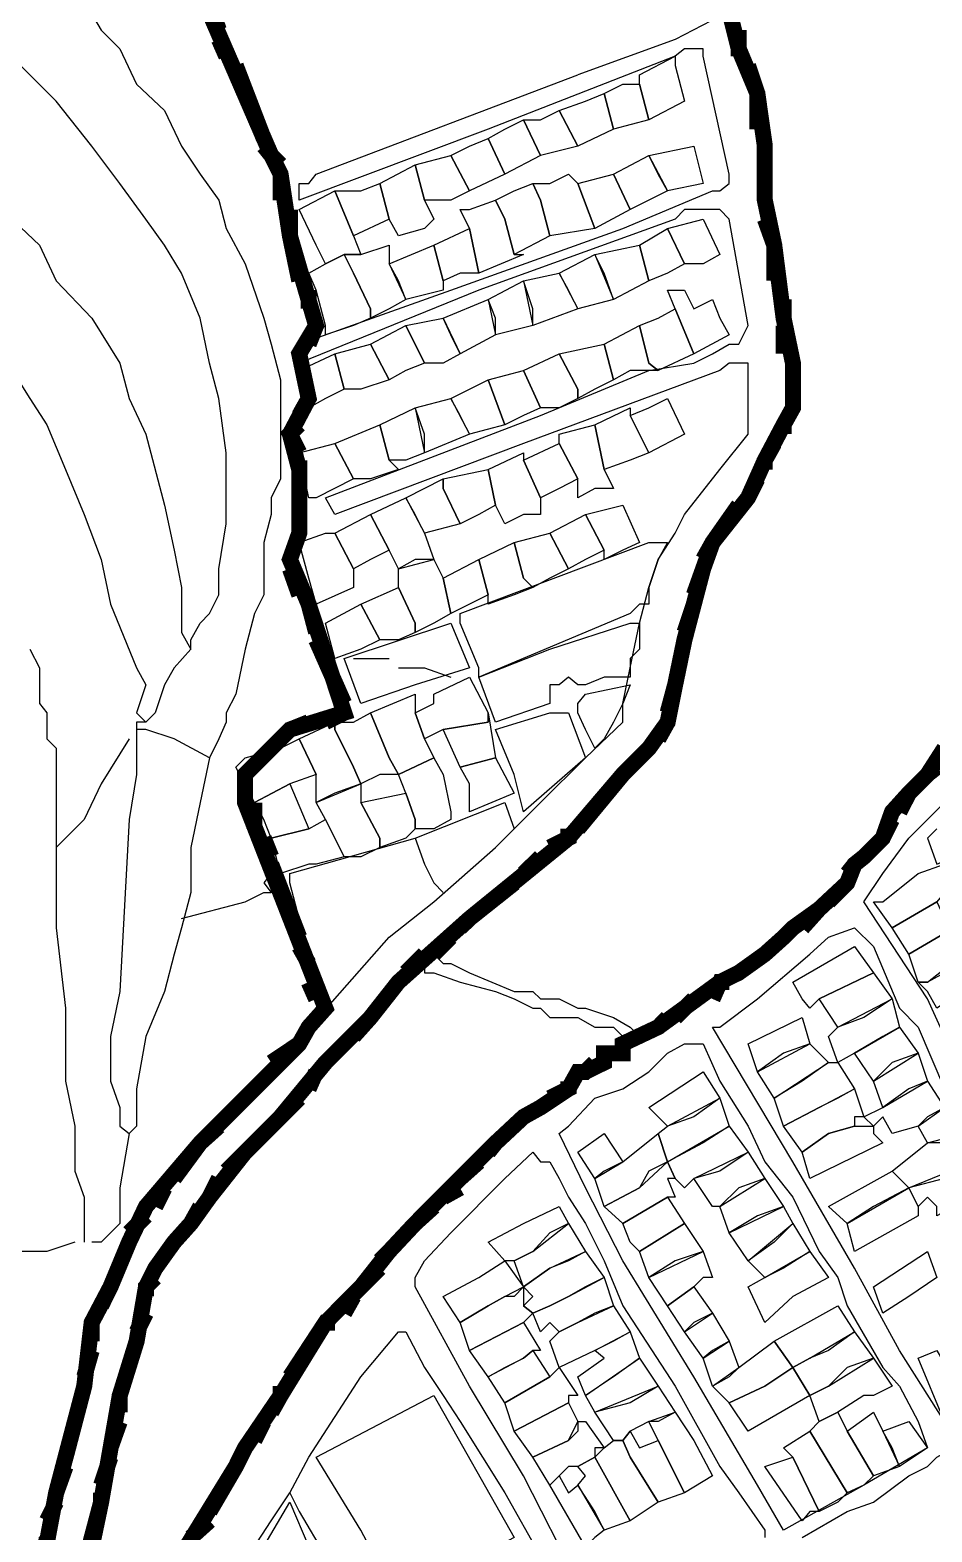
# Model space of a CAD drawing. Header units: millimetres. Extents: x -3588 to 75209, y -3737 to 38254.
# Drawn here: x 18329.5 to 18465.6, y 32848.8 to 33075.4 of the extents above; entities that cross this region are included whole.
import ezdxf

# ---------------------------------------------------------------- set-up
doc = ezdxf.new("R2010")
doc.units = ezdxf.units.MM
doc.layers.add('P', color=253, linetype='Continuous')

msp = doc.modelspace()

# ---------------------------------------------------------------- linework, layer by layer
at = {"layer": 'P'}
for points, const_width in [([(18330.873, 32841.151), (18333.401, 32854.69), (18337.642, 32870.789), (18338.762, 32880.376), (18341.595, 32885.753), (18344.412, 32892.522), (18346.956, 32897.884), (18355.15, 32907.486), (18365.873, 32918.208), (18370.098, 32922.449), (18371.522, 32924.978), (18374.051, 32927.811), (18361.92, 32958.858), (18361.92, 32963.099), (18368.689, 32969.868), (18376.883, 32972.413), (18371.522, 32988.785), (18368.689, 32995.554), (18370.098, 32999.507), (18370.098, 33009.11), (18368.689, 33014.471), (18371.522, 33019.832), (18370.098, 33026.602), (18372.642, 33030.843), (18368.689, 33044.398), (18367.281, 33053.712), (18365.873, 33056.529), (18351.197, 33090.408)], 2.417), ([(18330.873, 32841.151), (18333.401, 32854.69), (18337.642, 32870.789), (18338.762, 32880.376), (18341.595, 32885.753), (18344.412, 32892.522), (18346.956, 32897.884), (18355.15, 32907.486), (18365.873, 32918.208), (18370.098, 32922.449), (18371.522, 32924.978), (18374.051, 32927.811), (18361.92, 32958.858), (18361.92, 32963.099), (18368.689, 32969.868), (18376.883, 32972.413), (18371.522, 32988.785), (18368.689, 32995.554), (18370.098, 32999.507), (18370.098, 33009.11), (18368.689, 33014.471), (18371.522, 33019.832), (18370.098, 33026.602), (18372.642, 33030.843), (18368.689, 33044.398), (18367.281, 33053.712), (18365.873, 33056.529), (18351.197, 33090.408)], 1.2), ([(18435.025, 33078.262), (18436.449, 33072.612), (18439.266, 33065.843), (18440.386, 33057.937), (18440.386, 33049.759), (18441.81, 33042.973), (18443.219, 33031.963), (18444.627, 33025.193), (18444.627, 33021.24), (18444.627, 33018.424), (18443.219, 33015.879), (18440.386, 33010.518), (18437.857, 33004.869), (18432.496, 32998.099), (18431.072, 32994.146), (18429.663, 32988.785), (18428.255, 32983.424), (18426.847, 32976.638), (18425.711, 32970.989), (18422.894, 32967.052), (18418.941, 32963.099), (18410.747, 32953.497), (18395.8, 32941.35), (18385.061, 32931.764), (18380.836, 32926.402), (18374.051, 32919.617), (18367.281, 32911.439), (18361.92, 32906.078), (18356.559, 32899.292), (18353.726, 32895.339), (18351.197, 32892.522), (18348.365, 32888.57), (18346.956, 32885.753), (18345.548, 32877.559), (18343.003, 32869.365), (18340.187, 32853.281), (18337.642, 32841.151)], 2.417), ([(18357.967, 33075.445), (18356.559, 33079.398)], 2.417), ([(18435.025, 33078.262), (18436.449, 33072.612), (18439.266, 33065.843), (18440.386, 33057.937), (18440.386, 33049.759), (18441.81, 33042.973), (18443.219, 33031.963), (18444.627, 33025.193), (18444.627, 33021.24), (18444.627, 33018.424), (18443.219, 33015.879), (18440.386, 33010.518), (18437.857, 33004.869), (18432.496, 32998.099), (18431.072, 32994.146), (18429.663, 32988.785), (18428.255, 32983.424), (18426.847, 32976.638), (18425.711, 32970.989), (18422.894, 32967.052), (18418.941, 32963.099), (18410.747, 32953.497), (18395.8, 32941.35), (18385.061, 32931.764), (18380.836, 32926.402), (18374.051, 32919.617), (18367.281, 32911.439), (18361.92, 32906.078), (18356.559, 32899.292), (18353.726, 32895.339), (18351.197, 32892.522), (18348.365, 32888.57), (18346.956, 32885.753), (18345.548, 32877.559), (18343.003, 32869.365), (18340.187, 32853.281), (18337.642, 32841.151)], 1.2), ([(18359.087, 33071.492), (18357.967, 33074.037)], 2.417), ([(18436.449, 33075.445), (18436.449, 33072.612), (18436.449, 33071.492)], 2.417), ([(18364.736, 33059.073), (18360.511, 33070.084)], 2.417), ([(18437.857, 33070.084), (18439.266, 33065.843), (18439.266, 33060.481)], 2.417), ([(18367.281, 33055.12), (18365.873, 33056.529), (18364.736, 33057.937)], 2.417), ([(18440.386, 33057.937), (18440.386, 33055.12)], 2.417), ([(18367.281, 33049.759), (18367.281, 33053.712)], 2.417), ([(18440.386, 33052.288), (18440.386, 33049.759)], 2.417), ([(18370.098, 33037.612), (18368.689, 33044.398), (18368.689, 33048.351)], 2.417), ([(18440.386, 33046.926), (18441.81, 33042.973), (18441.81, 33037.612)], 2.417), ([(18371.522, 33033.387), (18371.522, 33036.204)], 2.417), ([(18443.219, 33034.795), (18443.219, 33031.963)], 2.417), ([(18371.522, 33028.026), (18372.642, 33030.843)], 2.417), ([(18443.219, 33030.843), (18443.219, 33026.602)], 2.417), ([(18370.098, 33017.287), (18371.522, 33019.832), (18370.098, 33026.602)], 2.417), ([(18444.627, 33025.193), (18444.627, 33021.24), (18444.627, 33018.424), (18443.219, 33015.879), (18443.219, 33014.471)], 2.417), ([(18370.098, 33011.638), (18368.689, 33014.471), (18370.098, 33015.879)], 2.417), ([(18441.81, 33013.062), (18440.386, 33010.518), (18440.386, 33009.11)], 2.417), ([(18370.098, 33007.701), (18370.098, 33009.11), (18370.098, 33010.518)], 2.417), ([(18439.266, 33007.701), (18437.857, 33004.869)], 2.417), ([(18368.689, 32995.554), (18370.098, 32999.507), (18370.098, 33004.869)], 2.417), ([(18436.449, 33003.748), (18432.496, 32998.099), (18431.072, 32995.554)], 2.417), ([(18370.098, 32990.193), (18368.689, 32994.146)], 2.417), ([(18431.072, 32994.146), (18429.663, 32990.193)], 2.417), ([(18372.642, 32984.544), (18371.522, 32988.785)], 2.417), ([(18429.663, 32988.785), (18428.255, 32984.544)], 2.417), ([(18376.883, 32973.821), (18372.642, 32983.424)], 2.417), ([(18428.255, 32983.424), (18426.847, 32976.638), (18425.711, 32972.413)], 2.417), ([(18374.051, 32970.989), (18376.883, 32972.413)], 2.417), ([(18368.689, 32969.868), (18371.522, 32970.989)], 2.417), ([(18425.711, 32970.989), (18424.302, 32968.46)], 2.417), ([(18361.92, 32960.266), (18361.92, 32963.099), (18367.281, 32968.46)], 2.417), ([(18349.773, 32841.151), (18360.511, 32858.643), (18361.92, 32861.475), (18367.281, 32869.365), (18374.051, 32880.376), (18379.412, 32885.753), (18383.653, 32891.114), (18387.606, 32895.339), (18394.375, 32902.125), (18399.737, 32907.486), (18403.978, 32911.439), (18406.522, 32912.847), (18410.747, 32915.664), (18412.171, 32918.208), (18413.292, 32918.208), (18416.124, 32919.617), (18416.124, 32921.025), (18418.941, 32921.025), (18418.941, 32922.449), (18424.302, 32924.978), (18433.616, 32931.764), (18436.449, 32933.172), (18440.386, 32935.989), (18443.219, 32938.533), (18444.627, 32939.941), (18448.58, 32942.774), (18452.821, 32946.727), (18453.941, 32949.544), (18455.349, 32950.664), (18458.182, 32953.497), (18459.59, 32957.45), (18462.135, 32960.266), (18463.543, 32961.675), (18464.952, 32963.099), (18467.496, 32967.052)], 2.417), ([(18349.773, 32841.151), (18360.511, 32858.643), (18361.92, 32861.475), (18367.281, 32869.365), (18374.051, 32880.376), (18379.412, 32885.753), (18383.653, 32891.114), (18387.606, 32895.339), (18394.375, 32902.125), (18399.737, 32907.486), (18403.978, 32911.439), (18406.522, 32912.847), (18410.747, 32915.664), (18412.171, 32918.208), (18413.292, 32918.208), (18416.124, 32919.617), (18416.124, 32921.025), (18418.941, 32921.025), (18418.941, 32922.449), (18424.302, 32924.978), (18433.616, 32931.764), (18436.449, 32933.172), (18440.386, 32935.989), (18443.219, 32938.533), (18444.627, 32939.941), (18448.58, 32942.774), (18452.821, 32946.727), (18453.941, 32949.544), (18455.349, 32950.664), (18458.182, 32953.497), (18459.59, 32957.45), (18462.135, 32960.266), (18463.543, 32961.675), (18464.952, 32963.099), (18467.496, 32967.052)], 1.2), ([(18422.894, 32967.052), (18420.061, 32964.219)], 2.417), ([(18418.941, 32963.099), (18412.171, 32954.905)], 2.417), ([(18463.543, 32961.675), (18464.952, 32963.099), (18466.36, 32964.219)], 2.417), ([(18363.328, 32954.905), (18363.328, 32958.858)], 2.417), ([(18460.711, 32957.45), (18462.135, 32960.266)], 2.417), ([(18452.821, 32948.135), (18453.941, 32949.544), (18455.349, 32950.664), (18458.182, 32953.497), (18459.59, 32956.313)], 2.417), ([(18410.747, 32954.905), (18410.747, 32953.497), (18407.93, 32952.088)], 2.417), ([(18365.873, 32950.664), (18364.736, 32953.497)], 2.417), ([(18370.098, 32938.533), (18365.873, 32949.544)], 2.417), ([(18406.522, 32950.664), (18403.978, 32948.135)], 2.417), ([(18402.569, 32946.727), (18395.8, 32941.35), (18394.375, 32939.941)], 2.417), ([(18449.988, 32943.894), (18452.821, 32946.727)], 2.417), ([(18446.035, 32939.941), (18448.58, 32942.774)], 2.417), ([(18392.967, 32938.533), (18390.422, 32935.989)], 2.417), ([(18436.449, 32933.172), (18440.386, 32935.989), (18443.219, 32938.533), (18444.627, 32939.941)], 2.417), ([(18371.522, 32934.58), (18370.098, 32937.125)], 2.417), ([(18389.014, 32935.989), (18386.197, 32933.172)], 2.417), ([(18372.642, 32929.219), (18371.522, 32931.764)], 2.417), ([(18385.061, 32931.764), (18380.836, 32926.402), (18378.292, 32923.57)], 2.417), ([(18432.496, 32929.219), (18433.616, 32931.764), (18435.025, 32931.764)], 2.417), ([(18426.847, 32926.402), (18429.663, 32929.219)], 2.417), ([(18365.873, 32919.617), (18370.098, 32922.449), (18371.522, 32924.978), (18374.051, 32927.811)], 2.417), ([(18416.124, 32921.025), (18418.941, 32921.025), (18418.941, 32922.449), (18424.302, 32924.978), (18425.711, 32926.402)], 2.417), ([(18376.883, 32922.449), (18374.051, 32919.617)], 2.417), ([(18412.171, 32918.208), (18413.292, 32918.208), (18414.7, 32919.617)], 2.417), ([(18363.328, 32915.664), (18365.873, 32918.208)], 2.417), ([(18372.642, 32918.208), (18371.522, 32915.664)], 2.417), ([(18407.93, 32914.256), (18410.747, 32915.664), (18410.747, 32916.8)], 2.417), ([(18359.087, 32911.439), (18361.92, 32914.256)], 2.417), ([(18370.098, 32914.256), (18367.281, 32911.439), (18363.328, 32907.486)], 2.417), ([(18398.616, 32906.078), (18399.737, 32907.486), (18403.978, 32911.439), (18406.522, 32912.847)], 2.417), ([(18351.197, 32902.125), (18355.15, 32907.486), (18357.967, 32910.015)], 2.417), ([(18361.92, 32906.078), (18359.087, 32903.245)], 2.417), ([(18394.375, 32902.125), (18397.208, 32904.653)], 2.417), ([(18357.967, 32902.125), (18356.559, 32899.292)], 2.417), ([(18348.365, 32897.884), (18349.773, 32900.7)], 2.417), ([(18391.847, 32899.292), (18394.375, 32900.7)], 2.417), ([(18355.15, 32897.884), (18353.726, 32895.339), (18351.197, 32892.522), (18348.365, 32888.57)], 2.417), ([(18382.244, 32889.69), (18383.653, 32891.114), (18387.606, 32895.339), (18390.422, 32897.884)], 2.417), ([(18344.412, 32893.931), (18346.956, 32896.475)], 2.417), ([(18340.187, 32882.92), (18341.595, 32885.753), (18344.412, 32892.522)], 2.417), ([(18379.412, 32885.753), (18382.244, 32888.57)], 2.417), ([(18348.365, 32887.161), (18346.956, 32885.753), (18346.956, 32884.329)], 2.417), ([(18376.883, 32881.8), (18378.292, 32884.329)], 2.417), ([(18346.956, 32881.8), (18345.548, 32878.967)], 2.417), ([(18338.762, 32877.559), (18338.762, 32880.376)], 2.417), ([(18368.689, 32872.198), (18374.051, 32880.376), (18375.475, 32880.376)], 2.417), ([(18345.548, 32877.559), (18343.003, 32869.365), (18343.003, 32866.837)], 2.417), ([(18337.642, 32872.198), (18338.762, 32876.151)], 2.417), ([(18334.825, 32860.051), (18337.642, 32870.789)], 2.417), ([(18365.873, 32866.837), (18367.281, 32869.365), (18367.281, 32870.789)], 2.417), ([(18343.003, 32865.428), (18341.595, 32861.475)], 2.417), ([(18363.328, 32862.596), (18364.736, 32865.428)], 2.417), ([(18356.559, 32851.873), (18360.511, 32858.643), (18361.92, 32861.475)], 2.417), ([(18333.401, 32854.69), (18334.825, 32858.643)], 2.417), ([(18341.595, 32860.051), (18340.187, 32855.826)], 2.417), ([(18340.187, 32854.69), (18340.187, 32853.281), (18337.642, 32843.679)], 2.417), ([(18331.993, 32850.465), (18333.401, 32853.281)], 2.417), ([(18353.726, 32847.92), (18356.559, 32850.465)], 2.417), ([(18329.448, 32838.318), (18330.873, 32841.151), (18331.993, 32847.92)], 2.417)]:
    msp.add_lwpolyline(points, dxfattribs=dict(at, const_width=const_width))
for points in [[(18336.234, 33082.214), (18340.187, 33075.445), (18343.003, 33072.612), (18345.548, 33067.251), (18349.773, 33063.298), (18352.318, 33057.937), (18355.15, 33053.712), (18357.967, 33049.759), (18359.087, 33045.518), (18361.92, 33040.157), (18364.736, 33031.963), (18365.873, 33028.026), (18367.281, 33022.649), (18367.281, 33017.287), (18367.281, 33013.062), (18367.281, 33007.701), (18365.873, 33004.869), (18365.873, 33002.324), (18364.736, 32998.099), (18364.736, 32994.146), (18364.736, 32990.193), (18363.328, 32987.376), (18361.92, 32981.999), (18360.511, 32975.23), (18359.087, 32972.413), (18359.087, 32970.989), (18357.967, 32968.46), (18356.559, 32965.627)], [(18337.642, 32841.151), (18340.187, 32853.281), (18343.003, 32869.365), (18345.548, 32877.559), (18346.956, 32885.753), (18348.365, 32888.57), (18351.197, 32892.522), (18353.726, 32895.339), (18356.559, 32899.292), (18361.92, 32906.078), (18367.281, 32911.439), (18378.292, 32923.57), (18385.061, 32931.764), (18389.014, 32934.58), (18390.422, 32935.989), (18395.8, 32941.35), (18403.978, 32948.135), (18410.747, 32953.497), (18414.7, 32958.858), (18418.941, 32963.099), (18421.486, 32964.219), (18422.894, 32967.052), (18424.302, 32968.46), (18425.711, 32970.989), (18425.711, 32973.821), (18426.847, 32976.638), (18428.255, 32983.424), (18429.663, 32988.785), (18431.072, 32994.146), (18432.496, 32998.099), (18435.025, 33002.324), (18437.857, 33004.869), (18439.266, 33007.701), (18440.386, 33010.518), (18441.81, 33013.062), (18443.219, 33015.879), (18444.627, 33018.424), (18444.627, 33021.24), (18444.627, 33025.193), (18443.219, 33031.963), (18441.81, 33042.973), (18440.386, 33049.759), (18440.386, 33057.937), (18439.266, 33065.843), (18437.857, 33070.084), (18436.449, 33075.445), (18435.025, 33078.262), (18426.847, 33074.037), (18412.171, 33068.675)], [(18330.873, 32841.151), (18333.401, 32854.69), (18337.642, 32870.789), (18338.762, 32880.376), (18341.595, 32885.753), (18344.412, 32892.522), (18346.956, 32897.884), (18355.15, 32907.486), (18365.873, 32918.208), (18375.475, 32929.219), (18383.653, 32938.533), (18390.422, 32943.894), (18399.737, 32952.088), (18406.522, 32958.858), (18413.292, 32965.627), (18418.941, 32970.989), (18418.941, 32973.821), (18420.061, 32979.183), (18421.486, 32985.952), (18422.894, 32991.313), (18424.302, 32995.554), (18426.847, 32999.507), (18428.255, 33002.324), (18433.616, 33009.11), (18437.857, 33014.471), (18437.857, 33019.832), (18437.857, 33024.073), (18437.857, 33025.193), (18436.449, 33025.193), (18435.025, 33025.193), (18433.616, 33024.073), (18403.978, 33013.062), (18375.475, 33002.324), (18374.051, 33004.869), (18406.522, 33017.287), (18422.894, 33024.073), (18429.663, 33025.193), (18432.496, 33026.602), (18435.025, 33028.026), (18436.449, 33028.026), (18437.857, 33030.843), (18435.025, 33046.926), (18433.616, 33048.351), (18432.496, 33048.351), (18431.072, 33048.351), (18428.255, 33048.351), (18426.847, 33046.926), (18397.208, 33036.204), (18370.098, 33025.193), (18370.098, 33028.026), (18392.967, 33036.204), (18418.941, 33045.518), (18432.496, 33051.167), (18433.616, 33051.167), (18435.025, 33052.288), (18435.025, 33053.712), (18431.072, 33071.492), (18431.072, 33072.612), (18428.255, 33072.612), (18426.847, 33071.492), (18398.616, 33060.481), (18370.098, 33049.759), (18370.098, 33052.288), (18371.522, 33052.288), (18372.642, 33053.712), (18412.171, 33068.675)], [(18421.486, 33068.675), (18426.847, 33071.492), (18426.847, 33070.084), (18428.255, 33064.722), (18422.894, 33061.89), (18421.486, 33067.251), (18421.486, 33068.675)], [(18353.726, 32981.999), (18353.726, 32983.424), (18355.15, 32985.952), (18356.559, 32987.376), (18357.967, 32990.193), (18357.967, 32994.146), (18359.087, 33000.916), (18359.087, 33003.748), (18359.087, 33007.701), (18359.087, 33011.638), (18357.967, 33019.832), (18356.559, 33025.193), (18355.15, 33031.963), (18352.318, 33038.748), (18349.773, 33042.973), (18346.956, 33046.926), (18343.003, 33052.288), (18338.762, 33057.937), (18333.401, 33064.722), (18328.04, 33070.084)], [(18413.292, 33064.722), (18416.124, 33065.843), (18417.533, 33060.481), (18412.171, 33057.937), (18409.339, 33063.298), (18413.292, 33064.722)], [(18418.941, 33067.251), (18421.486, 33067.251), (18422.894, 33061.89), (18417.533, 33060.481), (18416.124, 33065.843), (18418.941, 33067.251)], [(18401.161, 33060.481), (18403.978, 33061.89), (18406.522, 33056.529), (18401.161, 33053.712), (18398.616, 33059.073), (18401.161, 33060.481)], [(18406.522, 33061.89), (18409.339, 33063.298), (18412.171, 33057.937), (18406.522, 33056.529), (18403.978, 33061.89), (18406.522, 33061.89)], [(18395.8, 33057.937), (18398.616, 33059.073), (18401.161, 33053.712), (18395.8, 33051.167), (18392.967, 33056.529), (18395.8, 33057.937)], [(18424.302, 33053.712), (18422.894, 33056.529), (18429.663, 33057.937), (18431.072, 33052.288), (18425.711, 33051.167), (18424.302, 33053.712)], [(18383.653, 33046.926), (18382.244, 33052.288), (18387.606, 33055.12), (18389.014, 33049.759), (18390.422, 33046.926), (18389.014, 33045.518), (18385.061, 33044.398), (18383.653, 33046.926)], [(18392.967, 33049.759), (18389.014, 33049.759), (18387.606, 33055.12), (18392.967, 33056.529), (18395.8, 33051.167), (18392.967, 33049.759)], [(18422.894, 33049.759), (18420.061, 33048.351), (18417.533, 33053.712), (18422.894, 33056.529), (18425.711, 33051.167), (18422.894, 33049.759)], [(18379.412, 33051.167), (18382.244, 33052.288), (18383.653, 33046.926), (18378.292, 33044.398), (18375.475, 33051.167), (18379.412, 33051.167)], [(18406.522, 33049.759), (18407.93, 33044.398), (18402.569, 33041.565), (18401.161, 33046.926), (18399.737, 33049.759), (18402.569, 33051.167), (18405.386, 33052.288), (18406.522, 33049.759)], [(18406.522, 33049.759), (18405.386, 33052.288), (18407.93, 33052.288), (18410.747, 33053.712), (18412.171, 33052.288), (18414.7, 33045.518), (18407.93, 33044.398), (18406.522, 33049.759)], [(18414.7, 33045.518), (18412.171, 33052.288), (18417.533, 33053.712), (18420.061, 33048.351), (18414.7, 33045.518)], [(18372.642, 33042.973), (18370.098, 33048.351), (18375.475, 33051.167), (18378.292, 33044.398), (18379.412, 33041.565), (18376.883, 33041.565), (18374.051, 33040.157), (18372.642, 33042.973)], [(18325.223, 33048.351), (18330.873, 33042.973), (18333.401, 33037.612), (18338.762, 33031.963), (18343.003, 33025.193), (18344.412, 33019.832), (18346.956, 33014.471), (18349.773, 33003.748), (18351.197, 32996.963), (18352.318, 32991.313), (18352.318, 32987.376), (18352.318, 32984.544), (18353.726, 32981.999)], [(18395.8, 33045.518), (18394.375, 33048.351), (18395.8, 33048.351), (18399.737, 33049.759), (18401.161, 33046.926), (18402.569, 33041.565), (18403.978, 33041.565), (18397.208, 33038.748), (18395.8, 33045.518)], [(18394.375, 33038.748), (18391.847, 33037.612), (18390.422, 33042.973), (18395.8, 33045.518), (18397.208, 33038.748), (18394.375, 33038.748)], [(18425.711, 33038.748), (18422.894, 33037.612), (18421.486, 33042.973), (18425.711, 33045.518), (18428.255, 33040.157), (18425.711, 33038.748)], [(18431.072, 33040.157), (18428.255, 33040.157), (18425.711, 33045.518), (18431.072, 33046.926), (18433.616, 33041.565), (18431.072, 33040.157)], [(18378.292, 33030.843), (18374.051, 33029.434), (18374.051, 33030.843), (18372.642, 33036.204), (18371.522, 33038.748), (18374.051, 33040.157), (18376.883, 33041.565), (18378.292, 33038.748), (18380.836, 33033.387), (18380.836, 33031.963), (18378.292, 33030.843)], [(18383.653, 33033.387), (18380.836, 33031.963), (18380.836, 33033.387), (18378.292, 33038.748), (18376.883, 33041.565), (18379.412, 33041.565), (18383.653, 33042.973), (18383.653, 33040.157), (18386.197, 33034.795), (18383.653, 33033.387)], [(18385.061, 33037.612), (18383.653, 33040.157), (18390.422, 33042.973), (18391.847, 33037.612), (18391.847, 33036.204), (18386.197, 33034.795), (18385.061, 33037.612)], [(18410.747, 33036.204), (18409.339, 33038.748), (18414.7, 33041.565), (18417.533, 33034.795), (18412.171, 33033.387), (18410.747, 33036.204)], [(18416.124, 33038.748), (18414.7, 33041.565), (18421.486, 33042.973), (18422.894, 33037.612), (18417.533, 33034.795), (18416.124, 33038.748)], [(18405.386, 33033.387), (18403.978, 33037.612), (18409.339, 33038.748), (18412.171, 33033.387), (18405.386, 33030.843), (18405.386, 33033.387)], [(18317.317, 33037.612), (18325.223, 33026.602), (18329.448, 33019.832), (18331.993, 33015.879), (18334.825, 33009.11), (18337.642, 33002.324), (18340.187, 32995.554), (18341.595, 32988.785), (18345.548, 32979.183), (18346.956, 32976.638), (18345.548, 32972.413), (18346.956, 32970.989)], [(18399.737, 33031.963), (18398.616, 33034.795), (18403.978, 33037.612), (18405.386, 33030.843), (18399.737, 33029.434), (18399.737, 33031.963)], [(18392.967, 33029.434), (18391.847, 33031.963), (18398.616, 33034.795), (18399.737, 33029.434), (18394.375, 33026.602), (18392.967, 33029.434)], [(18433.616, 33031.963), (18435.025, 33029.434), (18429.663, 33026.602), (18426.847, 33033.387), (18425.711, 33036.204), (18428.255, 33036.204), (18429.663, 33033.387), (18432.496, 33034.795), (18433.616, 33031.963)], [(18391.847, 33025.193), (18389.014, 33025.193), (18386.197, 33030.843), (18391.847, 33031.963), (18394.375, 33026.602), (18391.847, 33025.193)], [(18424.302, 33031.963), (18426.847, 33033.387), (18429.663, 33026.602), (18424.302, 33024.073), (18422.894, 33025.193), (18421.486, 33030.843), (18424.302, 33031.963)], [(18386.197, 33024.073), (18383.653, 33022.649), (18380.836, 33028.026), (18386.197, 33030.843), (18389.014, 33025.193), (18386.197, 33024.073)], [(18420.061, 33024.073), (18417.533, 33022.649), (18416.124, 33028.026), (18421.486, 33030.843), (18422.894, 33025.193), (18424.302, 33024.073), (18420.061, 33024.073)], [(18379.412, 33021.24), (18376.883, 33021.24), (18375.475, 33026.602), (18380.836, 33028.026), (18383.653, 33022.649), (18379.412, 33021.24)], [(18414.7, 33021.24), (18412.171, 33019.832), (18412.171, 33021.24), (18409.339, 33026.602), (18416.124, 33028.026), (18417.533, 33022.649), (18414.7, 33021.24)], [(18374.051, 33019.832), (18371.522, 33018.424), (18370.098, 33024.073), (18375.475, 33026.602), (18376.883, 33021.24), (18374.051, 33019.832)], [(18409.339, 33018.424), (18406.522, 33018.424), (18403.978, 33024.073), (18409.339, 33026.602), (18412.171, 33021.24), (18412.171, 33019.832), (18409.339, 33018.424)], [(18403.978, 33017.287), (18401.161, 33015.879), (18398.616, 33022.649), (18403.978, 33024.073), (18406.522, 33018.424), (18403.978, 33017.287)], [(18394.375, 33017.287), (18392.967, 33019.832), (18398.616, 33022.649), (18401.161, 33015.879), (18395.8, 33014.471), (18394.375, 33017.287)], [(18386.197, 33010.518), (18383.653, 33010.518), (18382.244, 33015.879), (18387.606, 33018.424), (18389.014, 33011.638), (18386.197, 33010.518)], [(18389.014, 33014.471), (18387.606, 33018.424), (18392.967, 33019.832), (18395.8, 33014.471), (18389.014, 33011.638), (18389.014, 33014.471)], [(18420.061, 33010.518), (18416.124, 33009.11), (18414.7, 33015.879), (18420.061, 33018.424), (18420.061, 33017.287), (18422.894, 33011.638), (18420.061, 33010.518)], [(18422.894, 33018.424), (18425.711, 33019.832), (18428.255, 33014.471), (18422.894, 33011.638), (18420.061, 33017.287), (18422.894, 33018.424)], [(18380.836, 33007.701), (18378.292, 33007.701), (18375.475, 33013.062), (18382.244, 33015.879), (18383.653, 33010.518), (18385.061, 33009.11), (18380.836, 33007.701)], [(18414.7, 33006.277), (18412.171, 33004.869), (18412.171, 33007.701), (18409.339, 33013.062), (18409.339, 33014.471), (18414.7, 33015.879), (18416.124, 33009.11), (18417.533, 33006.277), (18414.7, 33006.277)], [(18371.522, 33004.869), (18370.098, 33011.638), (18375.475, 33013.062), (18378.292, 33007.701), (18372.642, 33004.869), (18371.522, 33004.869)], [(18403.978, 33002.324), (18401.161, 33000.916), (18399.737, 33003.748), (18398.616, 33009.11), (18403.978, 33011.638), (18403.978, 33010.518), (18406.522, 33004.869), (18406.522, 33002.324), (18403.978, 33002.324)], [(18409.339, 33006.277), (18406.522, 33004.869), (18403.978, 33010.518), (18409.339, 33013.062), (18412.171, 33007.701), (18409.339, 33006.277)], [(18387.606, 33002.324), (18386.197, 33004.869), (18391.847, 33007.701), (18391.847, 33006.277), (18394.375, 33000.916), (18389.014, 32999.507), (18387.606, 33002.324)], [(18397.208, 33002.324), (18394.375, 33000.916), (18391.847, 33006.277), (18391.847, 33007.701), (18398.616, 33009.11), (18399.737, 33003.748), (18397.208, 33002.324)], [(18387.606, 32995.554), (18385.061, 32994.146), (18383.653, 32996.963), (18380.836, 33002.324), (18386.197, 33004.869), (18389.014, 32999.507), (18390.422, 32995.554), (18387.606, 32995.554)], [(18418.941, 32996.963), (18416.124, 32995.554), (18416.124, 32996.963), (18413.292, 33002.324), (18418.941, 33003.748), (18421.486, 32998.099), (18418.941, 32996.963)], [(18380.836, 32995.554), (18378.292, 32994.146), (18375.475, 32999.507), (18380.836, 33002.324), (18383.653, 32996.963), (18380.836, 32995.554)], [(18413.292, 32995.554), (18410.747, 32994.146), (18407.93, 32999.507), (18413.292, 33002.324), (18416.124, 32996.963), (18413.292, 32995.554)], [(18378.292, 32994.146), (18378.292, 32991.313), (18372.642, 32988.785), (18371.522, 32992.738), (18370.098, 32998.099), (18374.051, 32999.507), (18375.475, 32999.507), (18378.292, 32994.146)], [(18421.486, 32988.785), (18420.061, 32987.376), (18397.208, 32977.774), (18397.208, 32979.183), (18394.375, 32985.952), (18394.375, 32987.376), (18422.894, 32998.099), (18425.711, 32998.099), (18424.302, 32995.554), (18422.894, 32991.313), (18422.894, 32988.785), (18421.486, 32988.785)], [(18402.569, 32990.193), (18398.616, 32988.785), (18398.616, 32990.193), (18397.208, 32995.554), (18402.569, 32998.099), (18403.978, 32992.738), (18405.386, 32991.313), (18402.569, 32990.193)], [(18407.93, 32992.738), (18405.386, 32991.313), (18403.978, 32992.738), (18402.569, 32998.099), (18407.93, 32999.507), (18410.747, 32994.146), (18407.93, 32992.738)], [(18390.422, 32985.952), (18387.606, 32984.544), (18387.606, 32985.952), (18385.061, 32991.313), (18385.061, 32994.146), (18390.422, 32995.554), (18391.847, 32992.738), (18392.967, 32987.376), (18390.422, 32985.952)], [(18395.8, 32988.785), (18392.967, 32987.376), (18391.847, 32992.738), (18397.208, 32995.554), (18398.616, 32990.193), (18395.8, 32988.785)], [(18385.061, 32983.424), (18382.244, 32983.424), (18379.412, 32988.785), (18385.061, 32991.313), (18387.606, 32985.952), (18387.606, 32984.544), (18385.061, 32983.424)], [(18379.412, 32981.999), (18375.475, 32980.591), (18374.051, 32985.952), (18379.412, 32988.785), (18382.244, 32983.424), (18379.412, 32981.999)], [(18387.606, 32976.638), (18379.412, 32973.821), (18376.883, 32980.591), (18392.967, 32985.952), (18395.8, 32979.183), (18387.606, 32976.638)], [(18416.124, 32977.774), (18413.292, 32976.638), (18412.171, 32976.638), (18410.747, 32977.774), (18409.339, 32976.638), (18407.93, 32976.638), (18407.93, 32975.23), (18407.93, 32973.821), (18399.737, 32970.989), (18397.208, 32977.774), (18407.93, 32981.999), (18420.061, 32985.952), (18421.486, 32985.952), (18421.486, 32984.544), (18421.486, 32981.999), (18420.061, 32980.591), (18420.061, 32977.774), (18416.124, 32977.774)], [(18329.448, 32981.999), (18330.873, 32979.183), (18330.873, 32977.774), (18330.873, 32976.638), (18330.873, 32975.23), (18330.873, 32973.821), (18331.993, 32972.413), (18331.993, 32970.989), (18331.993, 32968.46), (18333.401, 32967.052), (18333.401, 32965.627), (18333.401, 32964.219), (18333.401, 32961.675), (18333.401, 32960.266), (18333.401, 32958.858), (18333.401, 32956.313), (18333.401, 32954.905), (18333.401, 32953.497), (18333.401, 32952.088)], [(18353.726, 32981.999), (18351.197, 32979.183), (18349.773, 32976.638), (18348.365, 32972.413), (18346.956, 32970.989)], [(18378.292, 32980.591), (18380.836, 32980.591), (18383.653, 32980.591)], [(18385.061, 32979.183), (18386.197, 32979.183), (18389.014, 32979.183), (18392.967, 32977.774)], [(18390.422, 32973.821), (18390.422, 32975.23), (18395.8, 32977.774), (18398.616, 32972.413), (18398.616, 32970.989), (18391.847, 32969.868), (18389.014, 32968.46), (18387.606, 32972.413), (18390.422, 32973.821)], [(18383.653, 32965.627), (18380.836, 32972.413), (18387.606, 32975.23), (18387.606, 32973.821), (18387.606, 32972.413), (18389.014, 32968.46), (18390.422, 32965.627), (18385.061, 32963.099), (18383.653, 32965.627)], [(18413.292, 32969.868), (18412.171, 32972.413), (18412.171, 32973.821), (18413.292, 32975.23), (18420.061, 32976.638), (18418.941, 32973.821), (18417.533, 32970.989), (18416.124, 32968.46), (18414.7, 32967.052), (18413.292, 32969.868)], [(18346.956, 32970.989), (18345.548, 32970.989), (18345.548, 32969.868)], [(18375.475, 32960.266), (18372.642, 32958.858), (18372.642, 32961.675), (18372.642, 32963.099), (18370.098, 32968.46), (18375.475, 32970.989), (18375.475, 32969.868), (18378.292, 32964.219), (18379.412, 32961.675), (18375.475, 32960.266)], [(18382.244, 32963.099), (18379.412, 32961.675), (18378.292, 32964.219), (18375.475, 32969.868), (18375.475, 32970.989), (18378.292, 32970.989), (18380.836, 32972.413), (18383.653, 32965.627), (18385.061, 32963.099), (18382.244, 32963.099)], [(18398.616, 32972.413), (18399.737, 32965.627), (18394.375, 32964.219), (18391.847, 32969.868), (18398.616, 32970.989), (18398.616, 32972.413)], [(18402.569, 32963.099), (18399.737, 32969.868), (18407.93, 32972.413), (18409.339, 32972.413), (18410.747, 32972.413), (18413.292, 32965.627), (18403.978, 32957.45), (18402.569, 32963.099)], [(18344.412, 32968.46), (18340.187, 32961.675), (18337.642, 32956.313), (18334.825, 32953.497), (18333.401, 32952.088)], [(18345.548, 32969.868), (18345.548, 32963.099), (18344.412, 32956.313), (18343.003, 32930.339), (18341.595, 32923.57), (18341.595, 32916.8), (18343.003, 32912.847), (18343.003, 32910.015), (18344.412, 32908.894)], [(18356.559, 32965.627), (18351.197, 32968.46), (18346.956, 32969.868), (18345.548, 32969.868)], [(18361.92, 32965.627), (18367.281, 32967.052), (18370.098, 32968.46), (18372.642, 32963.099), (18368.689, 32961.675), (18363.328, 32958.858), (18360.511, 32964.219), (18361.92, 32965.627)], [(18467.496, 32967.052), (18464.952, 32963.099), (18463.543, 32961.675)], [(18356.559, 32965.627), (18355.15, 32958.858), (18353.726, 32952.088), (18353.726, 32945.303), (18352.318, 32939.941), (18351.197, 32935.989), (18349.773, 32930.339), (18346.956, 32923.57), (18345.548, 32915.664), (18345.548, 32910.015), (18344.412, 32908.894)], [(18390.422, 32954.905), (18387.606, 32954.905), (18387.606, 32956.313), (18386.197, 32960.266), (18385.061, 32963.099), (18390.422, 32965.627), (18391.847, 32963.099), (18392.967, 32957.45), (18392.967, 32956.313), (18390.422, 32954.905)], [(18395.8, 32961.675), (18394.375, 32964.219), (18399.737, 32965.627), (18402.569, 32960.266), (18395.8, 32957.45), (18395.8, 32961.675)], [(18364.736, 32956.313), (18363.328, 32958.858), (18368.689, 32961.675), (18371.522, 32954.905), (18365.873, 32953.497), (18364.736, 32956.313)], [(18379.412, 32950.664), (18376.883, 32950.664), (18374.051, 32956.313), (18372.642, 32958.858), (18379.412, 32961.675), (18379.412, 32958.858), (18382.244, 32953.497), (18382.244, 32952.088), (18379.412, 32950.664)], [(18463.543, 32961.675), (18462.135, 32960.266), (18459.59, 32957.45)], [(18386.197, 32953.497), (18382.244, 32952.088), (18382.244, 32953.497), (18379.412, 32958.858), (18386.197, 32960.266), (18387.606, 32956.313), (18387.606, 32954.905), (18386.197, 32953.497)], [(18361.92, 32958.858), (18365.873, 32948.135), (18364.736, 32946.727), (18365.873, 32945.303)], [(18387.606, 32953.497), (18401.161, 32958.858), (18402.569, 32954.905)], [(18471.721, 32914.256), (18464.952, 32929.219), (18455.349, 32943.894), (18458.182, 32948.135), (18462.135, 32953.497), (18467.496, 32958.858)], [(18459.59, 32957.45), (18458.182, 32953.497), (18455.349, 32950.664)], [(18367.281, 32948.135), (18365.873, 32953.497), (18371.522, 32954.905), (18374.051, 32956.313), (18376.883, 32950.664), (18372.642, 32949.544), (18371.522, 32949.544), (18367.281, 32948.135)], [(18466.36, 32954.905), (18464.952, 32953.497), (18466.36, 32949.544), (18468.905, 32950.664)], [(18374.051, 32927.811), (18371.522, 32935.989), (18370.098, 32941.35), (18368.689, 32946.727), (18368.689, 32948.135), (18387.606, 32953.497)], [(18387.606, 32953.497), (18389.014, 32949.544), (18390.422, 32946.727), (18391.847, 32945.303)], [(18333.401, 32952.088), (18333.401, 32950.664), (18333.401, 32949.544), (18333.401, 32939.941), (18334.825, 32927.811), (18334.825, 32916.8), (18336.234, 32910.015), (18336.234, 32903.245), (18337.642, 32899.292), (18337.642, 32895.339), (18337.642, 32893.931), (18337.642, 32892.522)], [(18455.349, 32950.664), (18453.941, 32949.544), (18452.821, 32946.727), (18448.58, 32942.774), (18444.627, 32939.941)], [(18467.496, 32945.303), (18466.36, 32943.894), (18459.59, 32939.941), (18456.774, 32943.894), (18458.182, 32943.894), (18463.543, 32948.135), (18467.496, 32949.544), (18468.905, 32945.303), (18467.496, 32945.303)], [(18365.873, 32945.303), (18367.281, 32946.727), (18368.689, 32941.35), (18370.098, 32935.989), (18372.642, 32930.339), (18374.051, 32927.811)], [(18352.318, 32941.35), (18361.92, 32943.894), (18364.736, 32945.303), (18365.873, 32945.303)], [(18471.721, 32942.774), (18471.721, 32941.35), (18468.905, 32939.941), (18462.135, 32935.989), (18459.59, 32939.941), (18466.36, 32943.894), (18467.496, 32941.35), (18470.313, 32943.894), (18471.721, 32942.774)], [(18444.627, 32939.941), (18443.219, 32938.533), (18440.386, 32935.989), (18436.449, 32933.172)], [(18449.988, 32938.533), (18453.941, 32939.941), (18456.774, 32937.125), (18460.711, 32927.811), (18463.543, 32924.978), (18467.496, 32915.664)], [(18467.496, 32933.172), (18464.952, 32931.764), (18463.543, 32931.764), (18462.135, 32935.989), (18468.905, 32939.941), (18470.313, 32935.989), (18467.496, 32933.172)], [(18467.496, 32865.428), (18460.711, 32876.151), (18453.941, 32888.57), (18444.627, 32904.653), (18432.496, 32924.978), (18433.616, 32924.978), (18439.266, 32929.219), (18447.172, 32935.989), (18449.988, 32938.533)], [(18446.035, 32929.219), (18444.627, 32931.764), (18453.941, 32937.125), (18456.774, 32933.172), (18448.58, 32929.219), (18447.172, 32927.811), (18446.035, 32929.219)], [(18389.014, 32934.58), (18389.014, 32933.172), (18390.422, 32933.172), (18394.375, 32931.764), (18399.737, 32930.339), (18402.569, 32929.219), (18405.386, 32927.811), (18406.522, 32927.811), (18407.93, 32926.402), (18412.171, 32926.402), (18414.7, 32924.978), (18417.533, 32924.978), (18418.941, 32923.57), (18420.061, 32922.449)], [(18390.422, 32935.989), (18391.847, 32934.58), (18392.967, 32934.58), (18395.8, 32933.172), (18402.569, 32930.339), (18405.386, 32930.339), (18406.522, 32929.219), (18409.339, 32929.219), (18412.171, 32927.811), (18413.292, 32927.811), (18417.533, 32926.402), (18420.061, 32924.978), (18421.486, 32923.57)], [(18470.313, 32930.339), (18466.36, 32927.811), (18464.952, 32930.339), (18463.543, 32931.764), (18464.952, 32931.764), (18470.313, 32935.989), (18471.721, 32935.989), (18474.266, 32933.172), (18470.313, 32930.339)], [(18436.449, 32933.172), (18433.616, 32931.764), (18424.302, 32924.978), (18418.941, 32922.449), (18418.941, 32921.025)], [(18437.857, 32933.172), (18436.449, 32933.172)], [(18455.349, 32926.402), (18451.397, 32924.978), (18448.58, 32929.219), (18456.774, 32933.172), (18459.59, 32929.219), (18455.349, 32926.402)], [(18458.182, 32923.57), (18453.941, 32921.025), (18451.397, 32919.617), (18449.988, 32923.57), (18451.397, 32924.978), (18459.59, 32929.219), (18460.711, 32924.978), (18458.182, 32923.57)], [(18443.219, 32921.025), (18439.266, 32918.208), (18437.857, 32922.449), (18446.035, 32926.402), (18447.172, 32922.449), (18443.219, 32921.025)], [(18459.59, 32919.617), (18456.774, 32916.8), (18453.941, 32921.025), (18460.711, 32924.978), (18463.543, 32921.025), (18459.59, 32919.617)], [(18425.711, 32921.025), (18428.255, 32922.449), (18429.663, 32922.449), (18431.072, 32922.449), (18433.616, 32916.8), (18437.857, 32910.015), (18440.386, 32904.653), (18444.627, 32899.292), (18448.58, 32891.114), (18451.397, 32887.161), (18452.821, 32882.92), (18458.182, 32873.606), (18460.711, 32870.789), (18463.543, 32865.428), (18464.952, 32861.475), (18455.349, 32855.826), (18443.219, 32849.04), (18439.266, 32855.826), (18429.663, 32872.198), (18418.941, 32889.69), (18413.292, 32900.7), (18409.339, 32908.894), (18410.747, 32910.015), (18414.7, 32914.256), (18418.941, 32915.664), (18422.894, 32918.208), (18425.711, 32921.025)], [(18418.941, 32921.025), (18416.124, 32921.025)], [(18416.124, 32921.025), (18416.124, 32919.617)], [(18446.035, 32916.8), (18441.81, 32914.256), (18439.266, 32918.208), (18447.172, 32922.449), (18449.988, 32919.617), (18446.035, 32916.8)], [(18462.135, 32915.664), (18458.182, 32912.847), (18456.774, 32916.8), (18463.543, 32921.025), (18464.952, 32916.8), (18462.135, 32915.664)], [(18416.124, 32919.617), (18413.292, 32918.208), (18412.171, 32918.208)], [(18451.397, 32914.256), (18448.58, 32912.847), (18443.219, 32910.015), (18441.81, 32914.256), (18449.988, 32919.617), (18451.397, 32919.617), (18453.941, 32915.664), (18451.397, 32914.256)], [(18412.171, 32918.208), (18410.747, 32915.664), (18406.522, 32912.847)], [(18429.663, 32911.439), (18425.711, 32910.015), (18422.894, 32912.847), (18431.072, 32918.208), (18433.616, 32914.256), (18429.663, 32911.439)], [(18464.952, 32911.439), (18463.543, 32910.015), (18459.59, 32908.894), (18458.182, 32911.439), (18456.774, 32910.015), (18455.349, 32911.439), (18458.182, 32912.847), (18464.952, 32916.8), (18467.496, 32912.847), (18464.952, 32911.439)], [(18431.072, 32907.486), (18425.711, 32904.653), (18424.302, 32908.894), (18425.711, 32910.015), (18433.616, 32914.256), (18435.025, 32910.015), (18431.072, 32907.486)], [(18453.941, 32911.439), (18453.941, 32910.015), (18449.988, 32908.894), (18446.035, 32906.078), (18443.219, 32910.015), (18448.58, 32912.847), (18453.941, 32915.664), (18455.349, 32911.439), (18453.941, 32911.439)], [(18406.522, 32912.847), (18403.978, 32911.439), (18399.737, 32907.486), (18394.375, 32902.125), (18387.606, 32895.339), (18383.653, 32891.114), (18379.412, 32885.753), (18374.051, 32880.376), (18367.281, 32869.365), (18360.511, 32858.643), (18349.773, 32841.151), (18346.956, 32835.501), (18340.187, 32824.779)], [(18467.496, 32907.486), (18464.952, 32907.486), (18463.543, 32910.015), (18467.496, 32912.847), (18470.313, 32908.894), (18467.496, 32907.486)], [(18433.616, 32903.245), (18429.663, 32902.125), (18428.255, 32900.7), (18426.847, 32902.125), (18425.711, 32904.653), (18435.025, 32910.015), (18437.857, 32906.078), (18433.616, 32903.245)], [(18456.774, 32908.894), (18458.182, 32907.486), (18447.172, 32902.125), (18446.035, 32906.078), (18449.988, 32908.894), (18453.941, 32910.015), (18456.774, 32910.015), (18456.774, 32908.894)], [(18344.412, 32908.894), (18343.003, 32900.7), (18343.003, 32895.339), (18340.187, 32892.522), (18338.762, 32892.522)], [(18416.124, 32903.245), (18414.7, 32902.125), (18412.171, 32906.078), (18416.124, 32908.894), (18418.941, 32904.653), (18416.124, 32903.245)], [(18422.894, 32903.245), (18421.486, 32900.7), (18416.124, 32897.884), (18414.7, 32902.125), (18418.941, 32904.653), (18424.302, 32908.894), (18425.711, 32904.653), (18422.894, 32903.245)], [(18467.496, 32902.125), (18462.135, 32900.7), (18459.59, 32903.245), (18464.952, 32907.486), (18470.313, 32908.894), (18471.721, 32904.653), (18467.496, 32902.125)], [(18412.171, 32841.151), (18403.978, 32857.234), (18395.8, 32870.789), (18387.606, 32885.753), (18387.606, 32887.161), (18389.014, 32889.69), (18392.967, 32893.931), (18401.161, 32902.125), (18405.386, 32906.078), (18406.522, 32904.653), (18407.93, 32904.653), (18409.339, 32902.125), (18410.747, 32899.292)], [(18436.449, 32900.7), (18433.616, 32897.884), (18432.496, 32897.884), (18429.663, 32902.125), (18437.857, 32906.078), (18440.386, 32902.125), (18436.449, 32900.7)], [(18426.847, 32902.125), (18425.711, 32902.125), (18426.847, 32899.292), (18425.711, 32899.292), (18418.941, 32895.339), (18416.124, 32897.884), (18421.486, 32900.7), (18425.711, 32904.653), (18426.847, 32902.125)], [(18456.774, 32897.884), (18452.821, 32895.339), (18449.988, 32897.884), (18459.59, 32903.245), (18462.135, 32900.7), (18456.774, 32897.884)], [(18466.36, 32897.884), (18464.952, 32899.292), (18463.543, 32897.884), (18462.135, 32900.7), (18471.721, 32904.653), (18474.266, 32900.7), (18466.36, 32896.475), (18466.36, 32897.884)], [(18439.266, 32896.475), (18435.025, 32893.931), (18433.616, 32897.884), (18440.386, 32902.125), (18443.219, 32897.884), (18439.266, 32896.475)], [(18463.543, 32897.884), (18463.543, 32896.475), (18453.941, 32891.114), (18452.821, 32895.339), (18462.135, 32900.7), (18463.543, 32897.884)], [(18410.747, 32899.292), (18413.292, 32895.339), (18416.124, 32889.69), (18418.941, 32882.92), (18426.847, 32870.789), (18433.616, 32858.643), (18436.449, 32854.69), (18440.386, 32849.04), (18440.386, 32847.92)], [(18420.061, 32892.522), (18418.941, 32895.339), (18425.711, 32899.292), (18428.255, 32895.339), (18421.486, 32891.114), (18420.061, 32892.522)], [(18407.93, 32893.931), (18405.386, 32891.114), (18402.569, 32889.69), (18401.161, 32889.69), (18398.616, 32892.522), (18403.978, 32895.339), (18409.339, 32897.884), (18410.747, 32895.339), (18407.93, 32893.931)], [(18441.81, 32892.522), (18437.857, 32889.69), (18435.025, 32893.931), (18443.219, 32897.884), (18444.627, 32895.339), (18441.81, 32892.522)], [(18410.747, 32889.69), (18407.93, 32888.57), (18403.978, 32885.753), (18402.569, 32889.69), (18405.386, 32891.114), (18410.747, 32895.339), (18413.292, 32891.114), (18410.747, 32889.69)], [(18426.847, 32889.69), (18422.894, 32887.161), (18421.486, 32891.114), (18428.255, 32895.339), (18431.072, 32891.114), (18426.847, 32889.69)], [(18443.219, 32888.57), (18440.386, 32887.161), (18437.857, 32889.69), (18444.627, 32895.339), (18447.172, 32891.114), (18443.219, 32888.57)], [(18336.234, 32892.522), (18331.993, 32891.114), (18330.873, 32891.114), (18328.04, 32891.114)], [(18402.569, 32884.329), (18401.161, 32884.329), (18398.616, 32882.92), (18394.375, 32880.376), (18391.847, 32884.329), (18397.208, 32887.161), (18401.161, 32889.69), (18403.978, 32885.753), (18402.569, 32884.329)], [(18413.292, 32885.753), (18410.747, 32884.329), (18407.93, 32882.92), (18405.386, 32881.8), (18403.978, 32882.92), (18405.386, 32884.329), (18403.978, 32885.753), (18407.93, 32888.57), (18413.292, 32891.114), (18416.124, 32887.161), (18413.292, 32885.753)], [(18431.072, 32887.161), (18429.663, 32885.753), (18425.711, 32882.92), (18422.894, 32887.161), (18431.072, 32891.114), (18432.496, 32887.161), (18431.072, 32887.161)], [(18444.627, 32884.329), (18440.386, 32880.376), (18437.857, 32885.753), (18440.386, 32887.161), (18447.172, 32891.114), (18449.988, 32887.161), (18444.627, 32884.329)], [(18462.135, 32884.329), (18458.182, 32881.8), (18456.774, 32885.753), (18464.952, 32891.114), (18466.36, 32887.161), (18462.135, 32884.329)], [(18414.7, 32881.8), (18412.171, 32880.376), (18409.339, 32878.967), (18407.93, 32880.376), (18406.522, 32878.967), (18405.386, 32881.8), (18407.93, 32882.92), (18410.747, 32884.329), (18416.124, 32887.161), (18417.533, 32882.92), (18414.7, 32881.8)], [(18403.978, 32882.92), (18405.386, 32881.8), (18403.978, 32880.376), (18395.8, 32876.151), (18394.375, 32880.376), (18398.616, 32882.92), (18401.161, 32884.329), (18403.978, 32885.753), (18403.978, 32882.92)], [(18429.663, 32880.376), (18428.255, 32878.967), (18425.711, 32882.92), (18429.663, 32885.753), (18432.496, 32881.8), (18429.663, 32880.376)], [(18417.533, 32877.559), (18414.7, 32876.151), (18409.339, 32873.606), (18407.93, 32877.559), (18409.339, 32878.967), (18412.171, 32880.376), (18417.533, 32882.92), (18420.061, 32878.967), (18417.533, 32877.559)], [(18449.988, 32876.151), (18447.172, 32875.014), (18444.627, 32873.606), (18441.81, 32877.559), (18451.397, 32882.92), (18453.941, 32878.967), (18449.988, 32876.151)], [(18405.386, 32876.151), (18403.978, 32875.014), (18398.616, 32872.198), (18395.8, 32876.151), (18403.978, 32880.376), (18406.522, 32876.151), (18405.386, 32876.151)], [(18432.496, 32876.151), (18431.072, 32875.014), (18428.255, 32878.967), (18432.496, 32881.8), (18435.025, 32877.559), (18432.496, 32876.151)], [(18357.967, 32838.318), (18365.873, 32850.465), (18368.689, 32854.69), (18371.522, 32860.051), (18379.412, 32872.198), (18385.061, 32878.967)], [(18385.061, 32878.967), (18386.197, 32878.967), (18389.014, 32873.606), (18391.847, 32869.365), (18394.375, 32865.428), (18401.161, 32854.69), (18406.522, 32845.103)], [(18417.533, 32872.198), (18413.292, 32869.365), (18412.171, 32872.198), (18416.124, 32875.014), (18414.7, 32876.151), (18420.061, 32878.967), (18421.486, 32875.014), (18417.533, 32872.198)], [(18452.821, 32873.606), (18449.988, 32870.789), (18447.172, 32869.365), (18444.627, 32873.606), (18447.172, 32875.014), (18453.941, 32878.967), (18456.774, 32875.014), (18452.821, 32873.606)], [(18401.161, 32873.606), (18403.978, 32875.014), (18405.386, 32876.151), (18407.93, 32872.198), (18401.161, 32868.245), (18398.616, 32872.198), (18401.161, 32873.606)], [(18435.025, 32872.198), (18432.496, 32870.789), (18431.072, 32875.014), (18435.025, 32877.559), (18436.449, 32873.606), (18435.025, 32872.198)], [(18440.386, 32870.789), (18435.025, 32868.245), (18432.496, 32870.789), (18436.449, 32873.606), (18441.81, 32877.559), (18444.627, 32873.606), (18440.386, 32870.789)], [(18470.313, 32865.428), (18467.496, 32865.428), (18463.543, 32875.014), (18466.36, 32876.151), (18471.721, 32866.837), (18470.313, 32865.428)], [(18410.747, 32869.365), (18410.747, 32868.245), (18402.569, 32864.004), (18401.161, 32868.245), (18407.93, 32872.198), (18409.339, 32873.606), (18412.171, 32869.365), (18410.747, 32869.365)], [(18420.061, 32868.245), (18414.7, 32866.837), (18413.292, 32869.365), (18421.486, 32875.014), (18424.302, 32870.789), (18420.061, 32868.245)], [(18440.386, 32870.789), (18444.627, 32873.606), (18447.172, 32869.365), (18437.857, 32864.004), (18435.025, 32868.245), (18440.386, 32870.789)], [(18456.774, 32869.365), (18455.349, 32869.365), (18451.397, 32866.837), (18448.58, 32865.428), (18447.172, 32869.365), (18449.988, 32870.789), (18456.774, 32875.014), (18459.59, 32870.789), (18456.774, 32869.365)], [(18446.035, 32847.92), (18452.821, 32851.873), (18456.774, 32853.281), (18462.135, 32857.234), (18464.952, 32858.643), (18466.36, 32860.051), (18468.905, 32861.475), (18478.507, 32866.837), (18481.035, 32868.245), (18489.229, 32872.198)], [(18397.208, 32845.103), (18391.847, 32841.151), (18385.061, 32838.318), (18379.412, 32849.04), (18372.642, 32860.051), (18390.422, 32869.365), (18402.569, 32847.92), (18397.208, 32845.103)], [(18424.302, 32865.428), (18422.894, 32865.428), (18420.061, 32864.004), (18418.941, 32862.596), (18417.533, 32862.596), (18414.7, 32866.837), (18424.302, 32870.789), (18426.847, 32866.837), (18424.302, 32865.428)], [(18412.171, 32864.004), (18410.747, 32862.596), (18405.386, 32860.051), (18402.569, 32864.004), (18410.747, 32868.245), (18412.171, 32865.428), (18412.171, 32864.004)], [(18429.663, 32862.596), (18432.496, 32857.234), (18428.255, 32854.69), (18424.302, 32862.596), (18422.894, 32865.428), (18426.847, 32866.837), (18429.663, 32862.596)], [(18455.349, 32855.826), (18452.821, 32854.69), (18447.172, 32864.004), (18448.58, 32865.428), (18451.397, 32866.837), (18452.821, 32864.004), (18456.774, 32857.234), (18455.349, 32855.826)], [(18458.182, 32864.004), (18460.711, 32858.643), (18456.774, 32857.234), (18452.821, 32864.004), (18456.774, 32866.837), (18458.182, 32864.004)], [(18414.7, 32861.475), (18414.7, 32860.051), (18412.171, 32858.643), (18410.747, 32858.643), (18409.339, 32857.234), (18407.93, 32855.826), (18405.386, 32860.051), (18410.747, 32862.596), (18412.171, 32865.428), (18413.292, 32865.428), (18416.124, 32861.475), (18414.7, 32861.475)], [(18459.59, 32861.475), (18458.182, 32864.004), (18462.135, 32865.428), (18464.952, 32861.475), (18460.711, 32858.643), (18459.59, 32861.475)], [(18420.061, 32860.051), (18424.302, 32853.281), (18420.061, 32850.465), (18414.7, 32860.051), (18416.124, 32861.475), (18417.533, 32862.596), (18418.941, 32862.596), (18420.061, 32860.051)], [(18420.061, 32860.051), (18418.941, 32862.596), (18420.061, 32864.004), (18421.486, 32861.475), (18424.302, 32862.596), (18428.255, 32854.69), (18424.302, 32853.281), (18420.061, 32860.051)], [(18451.397, 32853.281), (18448.58, 32851.873), (18444.627, 32860.051), (18443.219, 32861.475), (18447.172, 32864.004), (18452.821, 32854.69), (18451.397, 32853.281)], [(18414.7, 32851.873), (18412.171, 32855.826), (18413.292, 32857.234), (18412.171, 32858.643), (18414.7, 32860.051), (18420.061, 32850.465), (18416.124, 32849.04), (18414.7, 32851.873)], [(18447.172, 32851.873), (18446.035, 32850.465), (18440.386, 32858.643), (18444.627, 32860.051), (18448.58, 32851.873), (18447.172, 32851.873)], [(18414.7, 32847.92), (18413.292, 32846.512), (18407.93, 32855.826), (18409.339, 32857.234), (18410.747, 32854.69), (18412.171, 32855.826), (18416.124, 32849.04), (18414.7, 32847.92)], [(18374.051, 32843.679), (18375.475, 32841.151), (18375.475, 32839.726), (18363.328, 32831.548), (18359.087, 32836.91), (18368.689, 32853.281), (18371.522, 32846.512), (18374.051, 32843.679)], [(18368.689, 32854.69), (18370.098, 32851.873), (18374.051, 32845.103), (18376.883, 32839.726), (18378.292, 32839.726)]]:
    msp.add_lwpolyline(points, dxfattribs=at)

doc.saveas('drawing.dxf')
